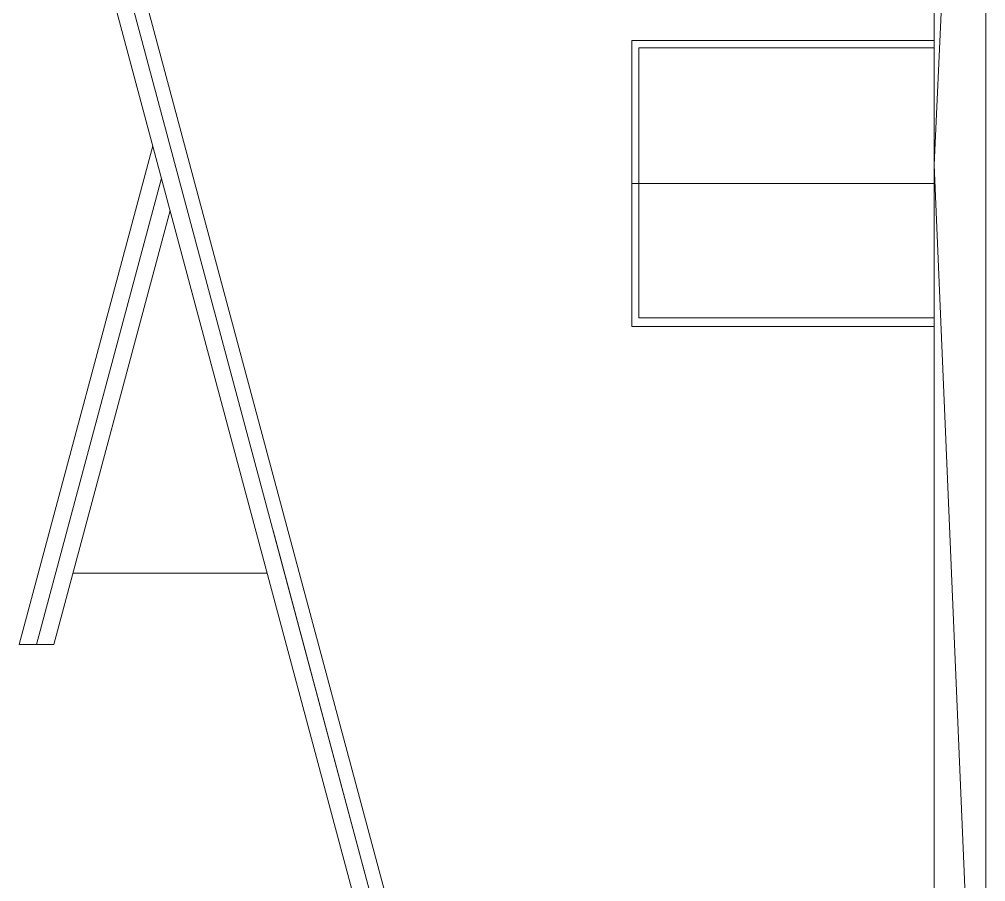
# Model space of a CAD drawing. Header units: millimetres. Extents: x 73 to 57768, y -40361 to 10065.
# Drawn here: x 12543 to 13354, y 2765 to 3489 of the extents above; entities that cross this region are included whole.
import ezdxf

# ---------------------------------------------------------------- set-up
doc = ezdxf.new("R2010")
doc.units = ezdxf.units.MM
doc.layers.add('pogled', color=7, linetype='Continuous', lineweight=5, true_color=0x8db1c3)

msp = doc.modelspace()

# ---------------------------------------------------------------- linework, layer by layer
at = {"layer": 'pogled'}
for p, q in [((13354.32, 5059.366), (13354.32, 1417.951)), ((12941.311, 2314.802), (12563.988, 3722.989)), ((12954.834, 2318.425), (12578.482, 3722.989)), ((12954.834, 2318.425), (12578.482, 3722.989)), ((12968.228, 2314.802), (12590.905, 3722.989)), ((12655.225, 3382.489), (12543.139, 2964.181)), ((12662.472, 3355.443), (12557.633, 2964.181)), ((13311.164, 3351.053), (13057.234, 3351.053)), ((12669.719, 3328.397), (12572.127, 2964.181)), ((12954.834, 2318.425), (12756.149, 3059.925)), ((12954.834, 2318.425), (12756.149, 3059.925)), ((12751.233, 3024.181), (12588.204, 3024.181)), ((12543.139, 2964.181), (12572.127, 2964.181))]:
    msp.add_line(p, q, dxfattribs=at)
at = {"layer": 'pogled', "ltscale": 5}
for p, q in [((13311.164, 4324.181), (13311.164, 2349.181)), ((13311.164, 3366.681), (13354.32, 4324.181)), ((13354.32, 2349.181), (13311.164, 3366.681))]:
    msp.add_line(p, q, dxfattribs=at)
at = {"layer": 'pogled'}
msp.add_lwpolyline([(13311.164, 3471.053), (13057.234, 3471.053), (13057.234, 3231.053), (13311.164, 3231.053)], dxfattribs=at)
at = {"layer": 'pogled', "ltscale": 5}
for points in [[(13311.255, 3464.822), (13063.108, 3464.822), (13063.108, 3238.378), (13311.233, 3238.378)], [(13311.164, 3231.053), (13311.164, 3471.053)]]:
    msp.add_lwpolyline(points, dxfattribs=at)

doc.saveas('drawing.dxf')
